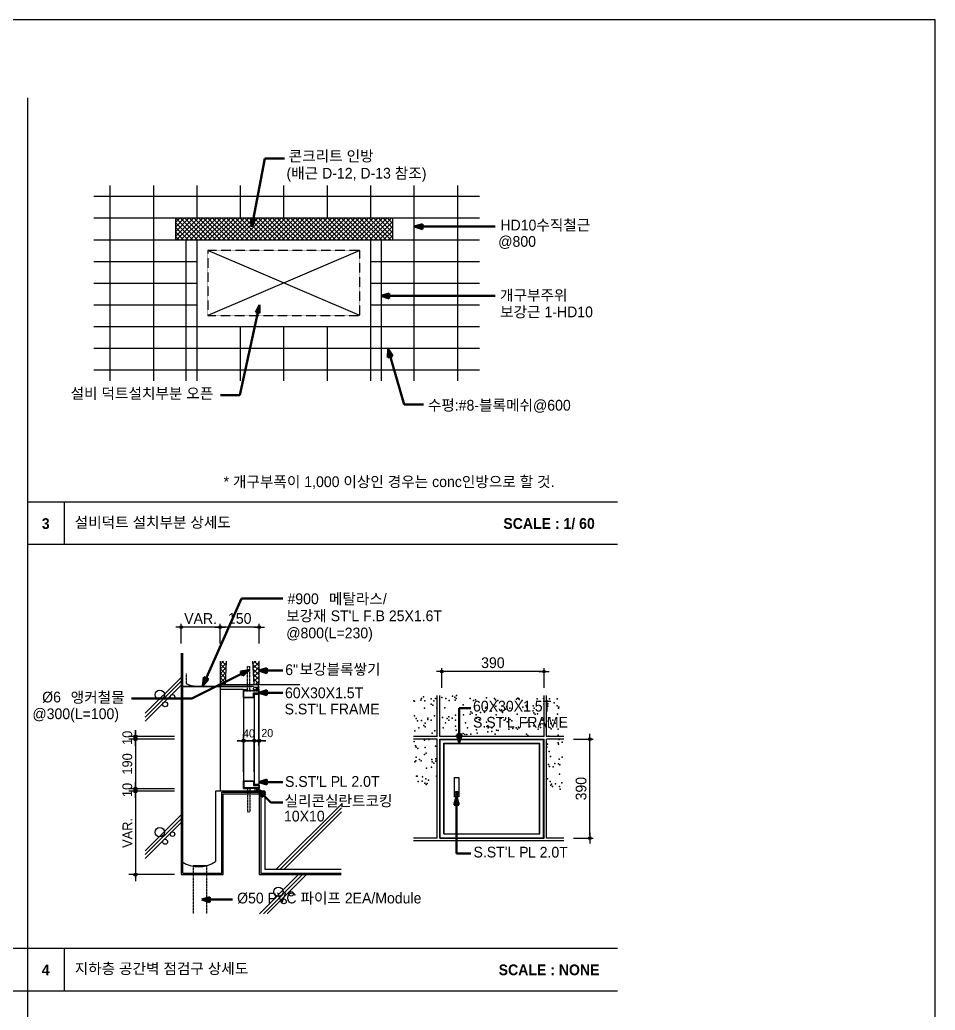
# Model space of a CAD drawing. Header units: millimetres. Extents: x 0 to 42000, y 0 to 29700.
# Drawn here: x 27950 to 42000, y 14494 to 29700 of the extents above; entities that cross this region are included whole.
import ezdxf
from ezdxf.enums import TextEntityAlignment as Align

# ---------------------------------------------------------------- set-up
doc = ezdxf.new("R2010")
doc.units = ezdxf.units.MM
for name, pattern in [('DASH_5', [4.9996, 3.3332, -1.6664]), ('HID', [2.3, 1.5, -0.8]), ('HIDDEN', [0.375, 0.25, -0.125])]:
    doc.linetypes.add(name, pattern=pattern)
for name, color, linetype in [('3TEX', 3, 'Continuous'), ('7', 7, 'Continuous'), ('7DIM', 9, 'Continuous'), ('9', 9, 'Continuous'), ('COL', 2, 'Continuous'), ('DIM', 7, 'Continuous'), ('ETC', 6, 'Continuous'), ('FN', 4, 'Continuous'), ('HIDE', 7, 'HIDDEN'), ('IND', 7, 'Continuous'), ('STL', 3, 'Continuous'), ('SY', 1, 'Continuous'), ('TEX', 3, 'Continuous'), ('WALL', 3, 'Continuous')]:
    doc.layers.add(name, color=color, linetype=linetype)
doc.styles.add('1', font='')
doc.styles.add('나눔고딕', font='')
doc.styles.add('돋움', font='')
doc.styles.get('1').set_extended_font_data('Dotum')
doc.styles.get('나눔고딕').set_extended_font_data('Dotum')
doc.styles.get('돋움').set_extended_font_data('Dotum')
doc.dimstyles.new('DIM1', dxfattribs={"dimtxt": 3.5, "dimasz": 0.8, "dimexe": 1, "dimexo": 3, "dimgap": 1, "dimtad": 1, "dimdec": 0, "dimzin": 1, "dimlunit": 6, "dimtxsty": '나눔고딕', "dimblk": 'DIMDOT', "dimcen": 1, "dimclrd": 256, "dimclre": 256, "dimclrt": 3, "dimadec": 0, "dimazin": 0, "dimtfac": 1, "dimtdec": 0, "dimtix": 1, "dimtmove": 2, "dimatfit": 3, "dimldrblk": 'DIMDOT', "dimfxl": 1, "dimtolj": 1, "dimarcsym": 0})
doc.dimstyles.new('SAMOO-3', dxfattribs={"dimscale": 300, "dimtxt": 3.0005, "dimasz": 1, "dimexe": 2, "dimexo": 2, "dimgap": 1, "dimtad": 1, "dimdec": 0, "dimdsep": 46, "dimlunit": 6, "dimtxsty": '1', "dimblk1": 'DIMDOT', "dimblk2": 'DIMDOT', "dimsah": 1, "dimcen": 2.5, "dimdle": 1.5, "dimclrd": 8, "dimclre": 8, "dimclrt": 3, "dimadec": 0, "dimazin": 0, "dimtfac": 1, "dimtdec": 0, "dimtix": 1, "dimtmove": 2, "dimatfit": 3, "dimldrblk": 'DIMDOT', "dimfxl": 1, "dimtvp": 1, "dimtolj": 1, "dimtzin": 0, "dimarcsym": 0})

# ---------------------------------------------------------------- blocks, each defined once
blk = doc.blocks.new('AUDIT_I_111115095846-12')
at = {"color": 0}
for p in [(1654.3, 1615.9), (1656.1, 1619.1), (1659.6, 1622.4), (1674.7, 1618.6), (1682.5, 1619.6), (1694.7, 1621.2), (1702.8, 1619.2), (1715, 1623.9), (1719.6, 1621.9), (1720.3, 1616.3), (1722.4, 1619.4), (1722.8, 1625), (1749.5, 1619.3), (1759.5, 1616.8), (1780.5, 1620.6), (1796.2, 1619.4), (1797.9, 1616.6), (1838.4, 1618.1), (1840.6, 1620.1), (1842.9, 1619.5), (1843.3, 1617.5), (1877.7, 1618.6), (1889.7, 1619.6), (1901.5, 1618.7), (1916, 1618.4), (1641.4, 1615), (1642.1, 1614.3), (1661.7, 1600.9), (1662.4, 1615.1), (1674.5, 1608.7), (1677.3, 1606.2), (1679.7, 1614.8), (1685.2, 1600.6), (1700.9, 1601.4), (1709.1, 1615.2), (1731.9, 1600.7), (1735.5, 1607.4), (1739.3, 1601.3), (1755.8, 1615.3), (1778.6, 1600.8), (1779.8, 1602.7), (1795.5, 1606.9), (1798.2, 1604.4), (1802.6, 1615.4), (1809.6, 1597.5), (1817.4, 1598.6), (1819.1, 1603.2), (1825.3, 1600.9), (1829.6, 1600.2), (1849.3, 1615.4), (1850, 1602.9), (1856.4, 1605.6), (1857.4, 1603), (1857.8, 1603.9), (1870, 1605.5), (1872, 1600.9), (1890.4, 1608.2), (1896, 1615.5), (1898, 1604.5), (1898.2, 1609.2), (1910.4, 1610.8), (1916.4, 1605.1), (1918.8, 1601), (1919.2, 1602.5), (1642.3, 1586.1), (1645.3, 1581.1), (1668.1, 1578.9), (1668.2, 1581.6), (1680.7, 1585.9), (1696.3, 1582.6), (1705.3, 1580.6), (1708.1, 1578), (1708.5, 1584.2), (1714.9, 1581.7), (1721.2, 1587.4), (1728.9, 1586.9), (1736.7, 1587.9), (1748.9, 1589.5), (1750.4, 1593.7), (1753.1, 1591.2), (1760.5, 1587.9), (1761.6, 1581.7), (1766.2, 1579.2), (1768, 1577.7), (1769.2, 1592.2), (1777, 1593.3), (1789.2, 1594.9), (1798.8, 1587.7), (1808.4, 1581.8), (1811.3, 1592.4), (1814.7, 1577.8), (1826.2, 1578.7), (1839.4, 1589.1), (1855.1, 1581.9), (1861.4, 1577.9), (1871.3, 1591.9), (1874.1, 1589.4), (1878.6, 1589.7), (1901.8, 1582), (1908.1, 1578), (1917, 1589.5), (1648.1, 1576.3), (1650.6, 1563), (1655.9, 1577.3), (1660.2, 1567.4), (1662.6, 1572), (1663, 1564.9), (1674.5, 1577.5), (1697.3, 1563), (1701.9, 1572.5), (1721.1, 1566.1), (1721.3, 1577.6), (1740.2, 1572.4), (1744, 1563.1), (1761.4, 1559), (1780.8, 1573.8), (1781.1, 1565.6), (1783.9, 1563), (1790.7, 1563.2), (1799.8, 1558.8), (1820, 1574.3), (1823.4, 1560.5), (1829, 1576.2), (1831.2, 1561.6), (1837.4, 1563.3), (1840.3, 1560.2), (1842, 1564.2), (1843.4, 1563.2), (1858.4, 1574.1), (1863.8, 1565.8), (1871.6, 1566.9), (1879.6, 1560.7), (1883.8, 1568.5), (1884.2, 1563.4), (1887.1, 1577.4), (1898.9, 1575.6), (1902.1, 1563.7), (1904.2, 1571.2), (1904.8, 1561.2), (1912, 1572.2), (1917.9, 1560.6), (1924.2, 1573.8), (1643.3, 1557.2), (1669.7, 1540.3), (1676, 1552.9), (1681.6, 1557), (1722.1, 1558.5), (1722.3, 1547.2), (1736, 1552.4), (1738.8, 1549.9), (1742.7, 1549.9), (1750.5, 1550.9), (1762.7, 1552.5), (1783.1, 1555.2), (1790.9, 1556.2), (1796.9, 1551.1), (1803.1, 1557.8), (1857, 1550.6), (1859.7, 1548), (1899.8, 1546.7), (1917.9, 1549.2), (1920.2, 1540.4), (1641.6, 1536.6), (1644.2, 1528.3), (1645.9, 1526.1), (1648.6, 1523.5), (1661.9, 1539.3), (1662.7, 1525.4), (1682.6, 1528.1), (1896.3, 1525.8), (1897.6, 1531.5), (1918, 1534.1), (1918.9, 1531.7), (1925.8, 1535.2), (1645.7, 1506.4), (1652.1, 1502.3), (1661.7, 1511.6), (1664.5, 1514.2), (1675.8, 1502.2), (1683.6, 1503.3), (1900.8, 1517.8), (1903.5, 1507.9), (1919.8, 1502.8), (1926, 1506.9), (1643.2, 1498), (1645.2, 1499.4), (1655.4, 1499.6), (1665.4, 1485.3), (1674.8, 1487.8), (1676.6, 1497.9), (1679.4, 1495.4), (1683.5, 1499.2), (1899.3, 1492.8), (1901.7, 1488.9), (1908.4, 1488.3), (1911.5, 1494.4), (1918.5, 1494.2), (1921.2, 1491.7), (1646.1, 1470.5), (1647.3, 1470.2), (1657.8, 1468.8), (1664.2, 1464.8), (1684.5, 1470.3), (1897.7, 1465.2), (1920.8, 1473.9), (1649.2, 1459.9), (1657, 1460.9), (1662.2, 1456.6), (1665, 1454), (1666.4, 1456.4), (1669.2, 1462.5), (1902.7, 1460), (1904.1, 1452.9), (1905.3, 1454.8), (1906.9, 1450.3), (1913.1, 1455.8), (1920.5, 1450.7), (1921.7, 1445), (1925.3, 1457.4)]:
    blk.add_point(p, dxfattribs=at)
blk = doc.blocks.new('AUDIT_I_111115095846-4')
at = {"color": 0}
for p, q in [((21877.86, 27526.36), (21594.5, 27243.02)), ((21594.5, 27313.72), (21807.16, 27526.36)), ((21736.46, 27526.36), (21594.5, 27384.42)), ((21594.5, 27455.12), (21665.76, 27526.36)), ((21595.06, 27526.36), (21594.5, 27525.82)), ((21928.3, 27193.04), (21594.98, 27526.36)), ((21615.22, 27193.04), (21948.56, 27526.36)), ((21665.68, 27526.36), (21999, 27193.04)), ((22019.26, 27526.36), (21685.92, 27193.04)), ((22069.7, 27193.04), (21736.38, 27526.36)), ((21756.62, 27193.04), (22089.96, 27526.36)), ((21807.08, 27526.36), (22140.4, 27193.04)), ((22160.66, 27526.36), (21827.32, 27193.04)), ((22211.1, 27193.04), (21877.78, 27526.36)), ((21898.02, 27193.04), (22231.36, 27526.36)), ((21948.48, 27526.36), (22281.8, 27193.04)), ((22302.06, 27526.36), (21968.72, 27193.04)), ((22352.5, 27193.04), (22019.18, 27526.36)), ((22039.42, 27193.04), (22372.76, 27526.36)), ((22089.88, 27526.36), (22423.2, 27193.04)), ((22443.46, 27526.36), (22110.12, 27193.04)), ((22493.9, 27193.04), (22160.58, 27526.36)), ((22180.82, 27193.04), (22514.16, 27526.36)), ((22231.28, 27526.36), (22564.6, 27193.04)), ((22584.86, 27526.36), (22251.52, 27193.04)), ((22635.3, 27193.04), (22301.98, 27526.36)), ((22322.22, 27193.04), (22655.56, 27526.36)), ((22372.68, 27526.36), (22706, 27193.04)), ((22726.26, 27526.36), (22392.92, 27193.04)), ((22776.7, 27193.04), (22443.38, 27526.36)), ((22463.62, 27193.04), (22796.96, 27526.36)), ((22514.08, 27526.36), (22847.4, 27193.04)), ((22867.66, 27526.36), (22534.32, 27193.04)), ((22918.1, 27193.04), (22584.78, 27526.36)), ((22605.02, 27193.04), (22938.36, 27526.36)), ((22655.48, 27526.36), (22988.8, 27193.04)), ((23009.06, 27526.36), (22675.72, 27193.04)), ((23059.5, 27193.04), (22726.18, 27526.36)), ((22746.42, 27193.04), (23079.76, 27526.36)), ((22796.88, 27526.36), (23130.2, 27193.04)), ((23150.46, 27526.36), (22817.12, 27193.04)), ((23200.9, 27193.04), (22867.58, 27526.36)), ((22887.82, 27193.04), (23221.16, 27526.36)), ((22938.28, 27526.36), (23271.6, 27193.04)), ((23291.86, 27526.36), (22958.52, 27193.04)), ((23342.3, 27193.04), (23008.98, 27526.36)), ((23029.22, 27193.04), (23362.56, 27526.36)), ((23079.68, 27526.36), (23413, 27193.04)), ((23433.26, 27526.36), (23099.92, 27193.04)), ((23483.7, 27193.04), (23150.38, 27526.36)), ((23170.62, 27193.04), (23503.96, 27526.36)), ((23221.08, 27526.36), (23554.4, 27193.04)), ((23574.66, 27526.36), (23241.32, 27193.04)), ((23625.1, 27193.04), (23291.78, 27526.36)), ((23312.02, 27193.04), (23645.36, 27526.36)), ((23362.48, 27526.36), (23695.8, 27193.04)), ((23716.06, 27526.36), (23382.72, 27193.04)), ((23766.5, 27193.04), (23433.18, 27526.36)), ((23453.42, 27193.04), (23786.76, 27526.36)), ((23503.88, 27526.36), (23837.2, 27193.04)), ((23857.46, 27526.36), (23524.12, 27193.04)), ((23907.9, 27193.04), (23574.58, 27526.36)), ((23594.82, 27193.04), (23928.16, 27526.36)), ((23645.28, 27526.36), (23978.6, 27193.04)), ((23998.86, 27526.36), (23665.52, 27193.04)), ((24049.3, 27193.04), (23715.98, 27526.36)), ((23736.22, 27193.04), (24069.56, 27526.36)), ((23786.68, 27526.36), (24120, 27193.04)), ((24140.26, 27526.36), (23806.92, 27193.04)), ((24190.7, 27193.04), (23857.38, 27526.36)), ((23877.62, 27193.04), (24210.96, 27526.36)), ((23928.08, 27526.36), (24261.4, 27193.04)), ((24281.66, 27526.36), (23948.32, 27193.04)), ((24332.1, 27193.04), (23998.78, 27526.36)), ((24019.02, 27193.04), (24352.36, 27526.36)), ((24069.48, 27526.36), (24402.8, 27193.04)), ((24423.06, 27526.36), (24089.72, 27193.04)), ((24473.5, 27193.04), (24140.18, 27526.36)), ((24160.42, 27193.04), (24493.76, 27526.36)), ((24210.88, 27526.36), (24544.2, 27193.04)), ((24564.46, 27526.36), (24231.12, 27193.04)), ((24614.9, 27193.04), (24281.58, 27526.36)), ((24301.82, 27193.04), (24635.16, 27526.36)), ((24352.28, 27526.36), (24685.6, 27193.04)), ((24705.86, 27526.36), (24372.52, 27193.04)), ((24756.3, 27193.04), (24422.98, 27526.36)), ((24443.22, 27193.04), (24776.56, 27526.36)), ((24493.68, 27526.36), (24827, 27193.04)), ((24847.26, 27526.36), (24513.92, 27193.04)), ((24897.7, 27193.04), (24564.38, 27526.36)), ((24584.62, 27193.04), (24917.96, 27526.36)), ((24635.08, 27526.36), (24927.7, 27233.74)), ((24927.7, 27304.44), (24705.78, 27526.36)), ((24776.48, 27526.36), (24927.7, 27375.14)), ((24927.7, 27445.84), (24847.18, 27526.36)), ((24917.88, 27526.36), (24927.7, 27516.54)), ((21594.5, 27456.14), (21857.6, 27193.04)), ((21786.9, 27193.04), (21594.5, 27385.44)), ((24927.7, 27465.42), (24655.32, 27193.04)), ((24726.02, 27193.04), (24927.7, 27394.72)), ((21594.5, 27314.74), (21716.2, 27193.04)), ((21645.5, 27193.04), (21594.5, 27244.04)), ((24927.7, 27324.02), (24796.72, 27193.04)), ((24867.42, 27193.04), (24927.7, 27253.32))]:
    blk.add_line(p, q, dxfattribs=at)
blk = doc.blocks.new('DIMDOT')
at = {"color": 0}
blk.add_line((-2, 0), (2, 0), dxfattribs=at)
for radius in [0.5, 0.25]:
    blk.add_circle((0, 0), radius, dxfattribs=at)
blk = doc.blocks.new('*D3185')
at = {"layer": '7DIM', "lineweight": -2, "transparency": 16777216}
for p, q in [((30425, 20125), (30425, 20425)), ((31025, 20125), (31025, 20425)), ((30985, 20375), (30465, 20375))]:
    blk.add_line(p, q, dxfattribs=at)
at = {"layer": 'Defpoints', "color": 0, "transparency": 16777216}
for p in [(30425, 20375), (30425, 19975), (31025, 19975)]:
    blk.add_point(p, dxfattribs=at)
at = {"layer": '7DIM', "lineweight": -2, "transparency": 16777216, "xscale": 40, "yscale": 40, "zscale": 40, "rotation": 180}
blk.add_blockref('DIMDOT', (30425, 20375), dxfattribs=at)
at = {"layer": '7DIM', "lineweight": -2, "transparency": 16777216, "xscale": 40, "yscale": 40, "zscale": 40}
blk.add_blockref('DIMDOT', (31025, 20375), dxfattribs=at)
at = {"layer": '7DIM', "color": 3, "transparency": 16777216, "insert": (30725, 20508), "char_height": 165, "attachment_point": 5, "style": '나눔고딕'}
blk.add_mtext('\\A1;VAR.', dxfattribs=at)
blk = doc.blocks.new('*D3186')
at = {"layer": '7DIM', "lineweight": -2, "transparency": 16777216}
for p, q in [((31025, 20125), (31025, 20425)), ((31625, 20125), (31625, 20425)), ((31585, 20375), (31065, 20375))]:
    blk.add_line(p, q, dxfattribs=at)
at = {"layer": 'Defpoints', "color": 0, "transparency": 16777216}
for p in [(31025, 20375), (31025, 19975), (31625, 19975)]:
    blk.add_point(p, dxfattribs=at)
at = {"layer": '7DIM', "lineweight": -2, "transparency": 16777216, "xscale": 40, "yscale": 40, "zscale": 40, "rotation": 180}
blk.add_blockref('DIMDOT', (31025, 20375), dxfattribs=at)
at = {"layer": '7DIM', "lineweight": -2, "transparency": 16777216, "xscale": 40, "yscale": 40, "zscale": 40}
blk.add_blockref('DIMDOT', (31625, 20375), dxfattribs=at)
at = {"layer": '7DIM', "color": 3, "transparency": 16777216, "insert": (31325, 20508), "char_height": 165, "attachment_point": 5, "style": '나눔고딕'}
blk.add_mtext('\\A1;150', dxfattribs=at)
blk = doc.blocks.new('*D3187')
at = {"layer": '7DIM', "lineweight": -2, "transparency": 16777216}
for p, q in [((34426, 19445), (34426, 19745)), ((35956, 19695), (34466, 19695)), ((35996, 19445), (35996, 19745))]:
    blk.add_line(p, q, dxfattribs=at)
at = {"layer": 'Defpoints', "color": 0, "transparency": 16777216}
for p in [(34426, 19695), (34426, 19295), (35996, 19295)]:
    blk.add_point(p, dxfattribs=at)
at = {"layer": '7DIM', "lineweight": -2, "transparency": 16777216, "xscale": 40, "yscale": 40, "zscale": 40, "rotation": 180}
blk.add_blockref('DIMDOT', (34426, 19695), dxfattribs=at)
at = {"layer": '7DIM', "lineweight": -2, "transparency": 16777216, "xscale": 40, "yscale": 40, "zscale": 40}
blk.add_blockref('DIMDOT', (35996, 19695), dxfattribs=at)
at = {"layer": '7DIM', "color": 3, "transparency": 16777216, "insert": (35211, 19828), "char_height": 165, "attachment_point": 5, "style": '나눔고딕'}
blk.add_mtext('\\A1;390', dxfattribs=at)
blk = doc.blocks.new('*D3188')
at = {"layer": '7DIM', "lineweight": -2, "transparency": 16777216}
for p, q in [((36448, 18655), (36748, 18655)), ((36698, 17175), (36698, 18615)), ((36448, 17135), (36748, 17135))]:
    blk.add_line(p, q, dxfattribs=at)
at = {"layer": 'Defpoints', "color": 0, "transparency": 16777216}
for p in [(36298, 18655), (36698, 18655), (36298, 17135)]:
    blk.add_point(p, dxfattribs=at)
at = {"layer": '7DIM', "lineweight": -2, "transparency": 16777216, "xscale": 40, "yscale": 40, "zscale": 40}
for p, rotation in [((36698, 18655), 90), ((36698, 17135), 270)]:
    blk.add_blockref('DIMDOT', p, dxfattribs=dict(at, rotation=rotation))
at = {"layer": '7DIM', "color": 3, "transparency": 16777216, "insert": (36565, 17895), "char_height": 165, "attachment_point": 5, "rotation": 90, "style": '나눔고딕'}
blk.add_mtext('\\A1;390', dxfattribs=at)
blk = doc.blocks.new('*D3189')
at = {"layer": 'Defpoints', "color": 0, "transparency": 16777216}
for p in [(31385, 18630), (31385, 18054), (31549, 18054)]:
    blk.add_point(p, dxfattribs=at)
at = {"layer": 'DIM', "color": 8, "lineweight": -2, "transparency": 16777216}
for p, q in [((31385, 18154), (31385, 18730)), ((31549, 18154), (31549, 18730)), ((31335, 18630), (31285, 18630)), ((31549, 18630), (31385, 18630)), ((31599, 18630), (31649, 18630))]:
    blk.add_line(p, q, dxfattribs=at)
at = {"layer": 'DIM', "color": 8, "lineweight": -2, "transparency": 16777216, "xscale": 50, "yscale": 50, "zscale": 50}
blk.add_blockref('DIMDOT', (31385, 18630), dxfattribs=at)
at = {"layer": 'DIM', "color": 8, "lineweight": -2, "transparency": 16777216, "xscale": 50, "yscale": 50, "zscale": 50, "rotation": 180}
blk.add_blockref('DIMDOT', (31549, 18630), dxfattribs=at)
at = {"layer": 'DIM', "color": 3, "transparency": 16777216, "insert": (31467, 18743), "char_height": 125, "attachment_point": 5, "style": '1'}
blk.add_mtext('\\A1;40', dxfattribs=at)
blk = doc.blocks.new('*D3190')
at = {"layer": 'Defpoints', "color": 0, "transparency": 16777216}
for p in [(31549, 18630), (31549, 18054), (31625, 18054)]:
    blk.add_point(p, dxfattribs=at)
at = {"layer": 'DIM', "color": 8, "lineweight": -2, "transparency": 16777216}
for p, q in [((31549, 18154), (31549, 18730)), ((31625, 18154), (31625, 18730)), ((31499, 18630), (31449, 18630)), ((31625, 18630), (31549, 18630)), ((31675, 18630), (31725, 18630))]:
    blk.add_line(p, q, dxfattribs=at)
at = {"layer": 'DIM', "color": 8, "lineweight": -2, "transparency": 16777216, "xscale": 50, "yscale": 50, "zscale": 50}
blk.add_blockref('DIMDOT', (31549, 18630), dxfattribs=at)
at = {"layer": 'DIM', "color": 8, "lineweight": -2, "transparency": 16777216, "xscale": 50, "yscale": 50, "zscale": 50, "rotation": 180}
blk.add_blockref('DIMDOT', (31625, 18630), dxfattribs=at)
at = {"layer": 'DIM', "color": 3, "transparency": 16777216, "insert": (31748, 18748), "char_height": 125, "attachment_point": 5, "style": '1'}
blk.add_mtext('\\A1;20', dxfattribs=at)
blk = doc.blocks.new('*D3191')
at = {"layer": 'Defpoints', "color": 0, "transparency": 16777216}
for p in [(30425, 17855), (29725, 16575), (30425, 16575)]:
    blk.add_point(p, dxfattribs=at)
at = {"layer": 'DIM', "color": 8, "lineweight": -2, "transparency": 16777216}
for p, q in [((30325, 17855), (29625, 17855)), ((29725, 17805), (29725, 16625)), ((30325, 16575), (29625, 16575))]:
    blk.add_line(p, q, dxfattribs=at)
at = {"layer": 'DIM', "color": 8, "lineweight": -2, "transparency": 16777216, "xscale": 50, "yscale": 50, "zscale": 50}
for p, rotation in [((29725, 17855), 90), ((29725, 16575), 270)]:
    blk.add_blockref('DIMDOT', p, dxfattribs=dict(at, rotation=rotation))
at = {"layer": 'DIM', "color": 3, "transparency": 16777216, "insert": (29600, 17215), "char_height": 150, "attachment_point": 5, "rotation": 90, "style": '1'}
blk.add_mtext('\\A1;VAR.', dxfattribs=at)
blk = doc.blocks.new('*D3192')
at = {"layer": 'Defpoints', "color": 0, "transparency": 16777216}
for p in [(29725, 17895), (30425, 17895), (30425, 17855)]:
    blk.add_point(p, dxfattribs=at)
at = {"layer": 'DIM', "color": 8, "lineweight": -2, "transparency": 16777216}
for p, q in [((29725, 17945), (29725, 17995)), ((30325, 17895), (29625, 17895)), ((30325, 17855), (29625, 17855)), ((29725, 17855), (29725, 17895)), ((29725, 17805), (29725, 17755))]:
    blk.add_line(p, q, dxfattribs=at)
at = {"layer": 'DIM', "color": 8, "lineweight": -2, "transparency": 16777216, "xscale": 50, "yscale": 50, "zscale": 50}
for p, rotation in [((29725, 17895), 270), ((29725, 17855), 90)]:
    blk.add_blockref('DIMDOT', p, dxfattribs=dict(at, rotation=rotation))
at = {"layer": 'DIM', "color": 3, "transparency": 16777216, "insert": (29600, 17875), "char_height": 150, "attachment_point": 5, "rotation": 90, "style": '1'}
blk.add_mtext('\\A1;10', dxfattribs=at)
blk = doc.blocks.new('*D3193')
at = {"layer": 'Defpoints', "color": 0, "transparency": 16777216}
for p in [(30425, 18655), (29725, 17895), (30425, 17895)]:
    blk.add_point(p, dxfattribs=at)
at = {"layer": 'DIM', "color": 8, "lineweight": -2, "transparency": 16777216}
for p, q in [((30325, 18655), (29625, 18655)), ((29725, 18605), (29725, 17945)), ((30325, 17895), (29625, 17895))]:
    blk.add_line(p, q, dxfattribs=at)
at = {"layer": 'DIM', "color": 8, "lineweight": -2, "transparency": 16777216, "xscale": 50, "yscale": 50, "zscale": 50}
for p, rotation in [((29725, 18655), 90), ((29725, 17895), 270)]:
    blk.add_blockref('DIMDOT', p, dxfattribs=dict(at, rotation=rotation))
at = {"layer": 'DIM', "color": 3, "transparency": 16777216, "insert": (29600, 18275), "char_height": 150, "attachment_point": 5, "rotation": 90, "style": '1'}
blk.add_mtext('\\A1;190', dxfattribs=at)
blk = doc.blocks.new('*D3194')
at = {"layer": 'Defpoints', "color": 0, "transparency": 16777216}
for p in [(29725, 18695), (30425, 18695), (30425, 18655)]:
    blk.add_point(p, dxfattribs=at)
at = {"layer": 'DIM', "color": 8, "lineweight": -2, "transparency": 16777216}
for p, q in [((29725, 18745), (29725, 18795)), ((30325, 18695), (29625, 18695)), ((30325, 18655), (29625, 18655)), ((29725, 18655), (29725, 18695)), ((29725, 18605), (29725, 18555))]:
    blk.add_line(p, q, dxfattribs=at)
at = {"layer": 'DIM', "color": 8, "lineweight": -2, "transparency": 16777216, "xscale": 50, "yscale": 50, "zscale": 50}
for p, rotation in [((29725, 18695), 270), ((29725, 18655), 90)]:
    blk.add_blockref('DIMDOT', p, dxfattribs=dict(at, rotation=rotation))
at = {"layer": 'DIM', "color": 3, "transparency": 16777216, "insert": (29600, 18675), "char_height": 150, "attachment_point": 5, "rotation": 90, "style": '1'}
blk.add_mtext('\\A1;10', dxfattribs=at)

msp = doc.modelspace()

# ---------------------------------------------------------------- linework, layer by layer
at = {"color": 0}
for p, q in [((31024.7, 19801.4), (31078.5, 19855.2)), ((31024.7, 19730.7), (31122.2, 19828.2)), ((31116.6, 19720.5), (31024.7, 19812.4)), ((31120.1, 19787.7), (31052.6, 19855.2)), ((31123.6, 19854.9), (31123.3, 19855.2)), ((31528.1, 19809.9), (31573.5, 19855.2)), ((31624.7, 19707.4), (31528.5, 19803.6)), ((31531.7, 19742.7), (31624.7, 19835.7)), ((31624.7, 19778.1), (31547.6, 19855.2)), ((31624.7, 19848.8), (31618.3, 19855.2)), ((31024.7, 19660), (31118.3, 19753.6)), ((31113, 19653.4), (31024.7, 19741.7)), ((31024.7, 19589.3), (31114.4, 19678.9)), ((31109.5, 19586.2), (31024.7, 19671)), ((31624.7, 19636.7), (31532.4, 19729)), ((31535.2, 19675.5), (31624.7, 19765)), ((31624.7, 19565.9), (31536.3, 19654.3)), ((31538.8, 19608.3), (31624.7, 19694.3)), ((31542.3, 19541.2), (31624.7, 19623.6)), ((31024.7, 19518.6), (31110.4, 19604.3)), ((31106, 19519), (31024.7, 19600.3)), ((31059.1, 19495.2), (31024.7, 19529.5)), ((31072.1, 19495.2), (31106.5, 19529.7)), ((31624.7, 19495.2), (31540.3, 19579.7)), ((31554, 19495.2), (31544.2, 19505)), ((31567, 19495.2), (31624.7, 19552.9)), ((31615.6, 19455.2), (31624.7, 19464.3))]:
    msp.add_line(p, q, dxfattribs=at)
for p, q in [((31024.7, 19455.2), (31024.7, 19415.2)), ((31384.7, 19415.2), (31024.7, 19415.2)), ((31384.7, 19295.2), (31384.7, 19415.2)), ((31384.7, 19415.2), (31428.7, 19415.2)), ((31390.7, 19301.2), (31390.7, 19409.2)), ((31390.7, 19409.2), (31428.7, 19409.2)), ((31428.7, 19409.2), (31428.7, 19415.2)), ((31534.7, 19365.2), (31618.7, 19365.2)), ((31534.7, 19301.2), (31534.7, 19365.2)), ((31540.7, 19359.2), (31624.7, 19359.2)), ((31540.7, 19295.2), (31540.7, 19359.2)), ((31548.7, 19351.2), (31624.7, 19351.2)), ((31548.7, 19346.4), (31548.7, 19351.2)), ((31548.7, 19346.4), (31619.9, 19346.4)), ((31624.7, 19415.2), (31580.7, 19415.2)), ((31580.7, 19409.2), (31580.7, 19415.2)), ((31580.7, 19409.2), (31618.7, 19409.2)), ((31618.7, 19365.2), (31618.7, 19409.2)), ((31619.9, 18556.9), (31619.9, 19346.4)), ((31624.7, 19359.2), (31624.7, 19415.2)), ((31624.7, 17959.2), (31624.7, 19351.2)), ((31384.7, 19295.2), (31384.7, 18015.2)), ((31384.7, 19295.2), (31540.7, 19295.2)), ((31390.7, 19301.2), (31534.7, 19301.2)), ((31619.9, 18566.4), (31619.9, 17964)), ((34396.1, 17135.2), (34396.1, 18655.2)), ((34396.1, 18655.2), (35996.1, 18655.2)), ((34402.1, 17141.2), (34402.1, 18649.2)), ((34402.1, 18649.2), (35990.1, 18649.2)), ((34460.1, 17199.2), (34460.1, 18591.2)), ((34460.1, 18591.2), (35932.1, 18591.2)), ((34464.9, 17204), (34464.9, 18586.4)), ((34464.9, 18586.4), (35927.3, 18586.4)), ((35927.3, 17204), (35927.3, 18586.4)), ((35932.1, 17199.2), (35932.1, 18591.2)), ((35990.1, 17141.2), (35990.1, 18649.2)), ((35996.1, 17135.2), (35996.1, 18655.2)), ((31384.7, 18015.2), (31384.7, 17895.2)), ((31384.7, 17895.2), (31384.7, 18015.2)), ((31384.7, 18015.2), (31540.7, 18015.2)), ((31384.7, 18015.2), (31540.7, 18015.2)), ((31390.7, 18009.2), (31390.7, 17901.2)), ((31390.7, 18009.2), (31534.7, 18009.2)), ((31534.7, 18009.2), (31534.7, 17945.2)), ((31534.7, 17945.2), (31618.7, 17945.2)), ((31540.7, 18015.2), (31540.7, 17951.2)), ((31540.7, 17951.2), (31624.7, 17951.2)), ((31548.7, 17964), (31619.9, 17964)), ((31548.7, 17964), (31548.7, 17959.2)), ((31548.7, 17959.2), (31624.7, 17959.2)), ((31618.7, 17945.2), (31618.7, 17901.2)), ((31624.7, 17951.2), (31624.7, 17895.2)), ((31624.7, 17895.2), (31624.7, 17951.2)), ((34617.4, 18067.3), (34617.4, 17771.9)), ((34617.4, 18067.3), (34688.9, 18067.3)), ((34688.9, 18067.3), (34688.9, 17771.9)), ((31708.7, 17855.2), (30952.7, 17855.2)), ((30952.7, 17855.2), (30952.7, 16775.2)), ((31384.7, 17895.2), (31428.7, 17895.2)), ((31428.7, 17895.2), (31428.7, 17901.2)), ((31580.7, 17895.2), (31580.7, 17901.2)), ((31580.7, 17895.2), (31624.7, 17895.2)), ((34650.5, 17832.2), (34650.5, 17807.6)), ((34650.5, 17832.2), (34656, 17832.2)), ((34650.5, 17807.6), (34653.3, 17807.6)), ((34656, 17807.6), (34653.3, 17807.6)), ((34656, 17832.2), (34656, 17807.6)), ((34688.9, 17771.9), (34617.4, 17771.9)), ((34460.1, 17199.2), (35932.1, 17199.2)), ((34464.9, 17204), (35927.3, 17204)), ((34396.1, 17135.2), (35996.1, 17135.2)), ((34402.1, 17141.2), (35990.1, 17141.2))]:
    msp.add_line(p, q)
at = {"linetype": 'HIDDEN'}
for p, q in [((31428.7, 17901.2), (31390.7, 17901.2)), ((31446.1, 17901.2), (31390.7, 17901.2)), ((31390.7, 17901.2), (31446.1, 17901.2)), ((31580.7, 17901.2), (31618.7, 17901.2))]:
    msp.add_line(p, q, dxfattribs=at)
msp.add_lwpolyline([(0, 0), (42000, 0), (42000, 29700), (0, 29700)], close=True)
msp.add_lwpolyline([(31708.7, 17855.2), (31708.7, 16659.2), (32881.5, 16659.2)])
for radius in [32.8, 24.8]:
    msp.add_circle((34653.3, 17819.1), radius)
msp.add_arc((30693.8, 17154.1), 458.9, 236.52882, 304.34293)
at = {"layer": '7', "color": 6}
for p, q in [((29337.8, 24157.7), (29337.8, 27157.6)), ((30004.4, 24157.7), (30004.4, 27157.6)), ((30671.1, 26657.6), (30671.1, 27157.6)), ((31337.7, 26657.6), (31337.7, 27157.6)), ((32004.4, 26657.6), (32004.4, 27157.6)), ((32671, 26657.6), (32671, 27157.6)), ((33337.6, 26657.6), (33337.6, 27157.6)), ((34004.3, 24157.7), (34004.3, 27157.6)), ((34670.9, 24157.7), (34670.9, 27157.6)), ((29087.8, 26991), (35004.2, 26991)), ((29087.8, 26657.6), (30337.9, 26657.6)), ((33671, 26657.6), (35004.2, 26657.6)), ((29087.8, 26324.3), (30337.8, 26324.3)), ((30505.1, 24157.7), (30505.1, 26324.3)), ((30671.1, 24157.7), (30671.1, 26324.3)), ((33337.6, 24157.7), (33337.6, 26324.3)), ((33503.6, 24157.7), (33503.6, 26324.3)), ((33671, 26324.3), (35004.2, 26324.3)), ((29087.8, 25991), (30671.1, 25991)), ((33337.6, 25991), (35004.2, 25991)), ((29087.8, 25657.7), (30671.1, 25657.7)), ((33337.6, 25657.7), (35004.2, 25657.7)), ((29087.8, 25324.4), (30671.1, 25324.4)), ((33337.6, 25324.4), (35004.2, 25324.4)), ((29087.8, 24991), (35004.2, 24991)), ((31337.7, 24157.7), (31337.7, 24991)), ((32004.4, 24157.7), (32004.4, 24991)), ((32671, 24157.7), (32671, 24991)), ((29087.8, 24657.7), (35004.2, 24657.7)), ((29087.8, 24324.4), (35004.2, 24324.4))]:
    msp.add_line(p, q, dxfattribs=at)
at = {"layer": '7', "color": 7}
for p, q in [((30337.8, 26657.6), (33671, 26657.6)), ((30337.8, 26657.6), (30337.8, 26324.3)), ((33671, 26657.6), (33671, 26324.3)), ((30337.8, 26324.3), (33671, 26324.3)), ((33171, 25157.7), (30837.7, 26157.7)), ((33171, 26157.7), (30837.7, 25157.7))]:
    msp.add_line(p, q, dxfattribs=at)
at = {"layer": '7', "color": 7, "linetype": 'DASH_5'}
for p, q in [((33171, 26157.7), (30837.7, 26157.7)), ((30837.7, 26157.7), (30837.7, 25157.7)), ((33171, 25157.7), (33171, 26157.7)), ((30837.7, 25157.7), (33171, 25157.7))]:
    msp.add_line(p, q, dxfattribs=at)
at = {"layer": '9'}
for p, q in [((28075, 1252.7), (28075, 28502.7)), ((28075, 22298), (37125, 22298)), ((28635, 21645.4), (28635, 22295.4)), ((28075, 21648), (37125, 21648)), ((37125, 15443.4), (925, 15443.4)), ((28635, 14793.4), (28635, 15443.4)), ((925, 14793.4), (37125, 14793.4))]:
    msp.add_line(p, q, dxfattribs=at)
at = {"layer": 'COL'}
for p, q in [((30424.7, 19975.2), (30424.7, 16575.2)), ((31072.7, 17815.2), (31624.7, 17815.2)), ((31072.7, 16575.2), (31072.7, 17815.2)), ((31624.7, 17815.2), (31624.7, 16575.2)), ((30424.7, 16575.2), (31072.7, 16575.2)), ((31624.7, 16575.2), (32881.5, 16575.2))]:
    msp.add_line(p, q, dxfattribs=at)
at = {"layer": 'DIM'}
msp.add_lwpolyline([(31024.7, 19495.2), (32250, 19495.2)], dxfattribs=at)
at = {"layer": 'ETC', "linetype": 'HID'}
for p, q in [((31446.1, 19409.2), (31446.1, 19769.2)), ((31446.1, 19769.2), (31482.1, 19769.2)), ((31482.1, 19409.2), (31482.1, 19769.2)), ((31390.7, 19409.2), (31618.7, 19409.2)), ((31390.7, 19397.2), (31618.7, 19397.2)), ((31446.1, 17901.2), (31446.1, 17541.2)), ((31482.1, 17901.2), (31482.1, 17541.2)), ((31446.1, 17541.2), (31482.1, 17541.2)), ((30612.7, 16716.4), (30612.7, 15975.2)), ((30812.7, 16716.4), (30812.7, 15975.2))]:
    msp.add_line(p, q, dxfattribs=at)
at = {"layer": 'ETC'}
for p, q in [((31024.7, 19415.2), (31024.7, 17855.2)), ((31548.7, 19346.4), (31548.7, 17964)), ((31553.5, 17964), (31553.5, 19346.4)), ((30612.7, 16716.4), (30812.7, 16716.4))]:
    msp.add_line(p, q, dxfattribs=at)
at = {"layer": 'ETC', "linetype": 'HIDDEN'}
for p, q in [((31390.7, 17913.2), (31618.7, 17913.2)), ((31390.7, 17901.2), (31618.7, 17901.2))]:
    msp.add_line(p, q, dxfattribs=at)
at = {"layer": 'ETC'}
msp.add_circle((31560.3, 19432.2), 22.8, dxfattribs=at)
for centre, radius, start, end in [((31633, 19435.2), 53.6, 158.10969, 201.89031), ((31633, 19435.2), 49.6, 156.24219, 203.75781), ((31633, 19435.2), 45.6, 154.01235, 205.98765), ((31633, 19435.2), 41.6, 151.29725, 208.70275), ((31633, 19435.2), 37.6, 147.90677, 212.09323), ((31633, 19435.2), 33.6, 143.5254, 216.4746), ((31633, 19435.2), 29.6, 137.57058, 222.42942), ((31633, 19435.2), 25.6, 128.74665, 231.25335), ((31633, 19435.2), 21.6, 112.47299, 247.52701), ((31702.7, 17875.5), 113.4, 170.01812, 190.33496), ((31695.4, 17875.5), 102.1, 168.87729, 191.4684), ((31688, 17875.5), 90.8, 167.43962, 192.89656), ((31680.6, 17875.4), 79.4, 165.56626, 194.75712), ((31673.1, 17875.4), 67.9, 163.00981, 197.29526), ((31665.4, 17875.3), 56.1, 159.27096, 201.00502), ((31657.3, 17875.3), 44, 153.10114, 207.11812), ((31647.8, 17875.2), 30.6, 139.15237, 220.84763)]:
    msp.add_arc(centre, radius, start, end, dxfattribs=at)
at = {"layer": 'FN'}
for p, q in [((34356.1, 18695.2), (34356.1, 19328)), ((34396.1, 18695.2), (34396.1, 19328)), ((35996.1, 18695.2), (35996.1, 19328)), ((36036.1, 18695.2), (36036.1, 19328)), ((34356.1, 18695.2), (33992.8, 18695.2)), ((34356.1, 18655.2), (33992.8, 18655.2)), ((34356.1, 17135.2), (34356.1, 18655.2)), ((35996.1, 18695.2), (34396.1, 18695.2)), ((36297.9, 18695.2), (36036.1, 18695.2)), ((36036.1, 17135.2), (36036.1, 18655.2)), ((36297.9, 18655.2), (36036.1, 18655.2)), ((34356.1, 17135.2), (33992.8, 17135.2)), ((36297.9, 17135.2), (36036.1, 17135.2))]:
    msp.add_line(p, q, dxfattribs=at)
at = {"layer": 'HIDE', "linetype": 'HID'}
for p, q in [((30504.7, 19669.9), (30504.7, 19509.9)), ((30672.7, 19469.9), (31545.7, 19469.9))]:
    msp.add_line(p, q, dxfattribs=at)
at = {"layer": 'HIDE'}
msp.add_lwpolyline([(30448.7, 19975.2), (30448.7, 16599.2), (31048.7, 16599.2), (31048.7, 17839.2), (31648.7, 17839.2), (31648.7, 16599.2), (32881.5, 16599.2)], dxfattribs=at)
at = {"layer": 'HIDE', "linetype": 'HID'}
msp.add_arc((30661.1, 19793.8), 324.1, 241.15407, 272.06094, dxfattribs=at)
at = {"layer": 'IND'}
msp.add_lwpolyline([(31573.7, 17901.2, 0.1315681), (31567.7, 17899.6, 0.1066092), (31562, 17894.5, 0.0836007), (31558.5, 17887.3, 0.0723937), (31557.2, 17878.2, 0.0723937), (31558.5, 17869.1, 0.0836007), (31562, 17861.9, 0.1066092), (31567.7, 17856.8, 0.1315681), (31573.7, 17855.2, 0.1315681), (31579.7, 17856.8, 0.1066092), (31585.4, 17861.9, 0.0836007), (31588.9, 17869.1, 0.0723937), (31590.2, 17878.2, 0.0723937), (31588.9, 17887.3, 0.0836007), (31585.4, 17894.5, 0.1066092), (31579.7, 17899.6, 0.1315681)], format="xyb", close=True, dxfattribs=at)
at = {"layer": 'STL', "color": 8}
for p, q in [((29873.5, 19052.4), (30424.7, 19603.6)), ((29873.5, 18992.5), (30424.7, 19543.7)), ((29873.5, 18932.6), (30424.7, 19483.8)), ((31886.8, 16659.2), (32886.6, 17658.9)), ((29873.5, 16941.8), (30424.7, 17493)), ((31946.7, 16659.2), (32886.6, 17599.1)), ((32006.6, 16659.2), (32886.6, 17539.2)), ((29873.5, 16882), (30424.7, 17433.1)), ((29873.5, 16822.1), (30424.7, 17373.3)), ((31628.4, 15975.2), (32228.4, 16575.2)), ((31688.2, 15975.2), (32288.2, 16575.2)), ((31748.1, 15975.2), (32348.1, 16575.2))]:
    msp.add_line(p, q, dxfattribs=at)
at = {"layer": 'STL'}
for p, q in [((31505.7, 19463.2), (30441.8, 19463.2)), ((31505.7, 19456.8), (30441.8, 19456.8)), ((30441.8, 19423.2), (30441.8, 19416.8))]:
    msp.add_line(p, q, dxfattribs=at)
at = {"layer": 'STL', "color": 8}
for centre, radius in [((30097.8, 19337.4), 72.2), ((30292.9, 19306.6), 34.2), ((30179.9, 19190.3), 37.7), ((30097.8, 17226.9), 72.2), ((30292.9, 17196.1), 34.2), ((30179.9, 17079.8), 37.7), ((31919.2, 16311.1), 72.2), ((32114.3, 16280.3), 34.2), ((32001.3, 16164.1), 37.7)]:
    msp.add_circle(centre, radius, dxfattribs=at)
at = {"layer": 'SY', "lineweight": 50}
for p, q in [((31510.3, 26520.6), (31713, 27569.1)), ((31713, 27569.1), (32013, 27569.1)), ((31510.3, 26520.6), (31495.1, 26650.2)), ((31495.1, 26650.2), (31564.4, 26639.4)), ((31510.3, 26520.6), (31564.4, 26639.4)), ((34007, 26524.4), (34132, 26561.9)), ((34007, 26524.4), (35246.6, 26524.4)), ((34132, 26486.9), (34007, 26524.4)), ((34132, 26561.9), (34132, 26486.9)), ((33494.3, 25460.7), (33619.3, 25498.2)), ((33494.3, 25460.7), (35246.6, 25460.7)), ((33619.3, 25423.2), (33494.3, 25460.7)), ((33619.3, 25498.2), (33619.3, 25423.2)), ((31626.6, 25324.8), (31327.7, 23938.8)), ((31626.6, 25324.8), (31570.7, 25210.4)), ((31626.6, 25324.8), (31630.5, 25194.4)), ((31630.5, 25194.4), (31570.7, 25210.4)), ((33599.1, 24514.9), (33603, 24645.4)), ((33603, 24645.4), (33848.5, 23792)), ((33603, 24645.4), (33671.6, 24534.3)), ((33671.6, 24534.3), (33599.1, 24514.9)), ((31327.7, 23938.8), (31027.7, 23938.8)), ((33848.5, 23792), (34148.5, 23792)), ((30759.9, 19475), (31351.3, 20815.3)), ((31351.3, 20815.3), (31985.7, 20815.3)), ((31467.1, 19716), (30591.1, 19279.3)), ((31338.5, 19693.8), (31467.1, 19716)), ((31371.9, 19626.7), (31338.5, 19693.8)), ((31467.1, 19716), (31371.9, 19626.7)), ((31616.2, 19708.1), (31741.2, 19745.6)), ((31616.2, 19708.1), (31985.7, 19708.1)), ((31741.2, 19670.6), (31616.2, 19708.1)), ((31741.2, 19745.6), (31741.2, 19670.6)), ((30759.9, 19475), (30776, 19604.5)), ((30844.6, 19574.3), (30759.9, 19475)), ((30776, 19604.5), (30844.6, 19574.3)), ((31613.1, 19367.9), (31985.7, 19367.9)), ((31616.2, 19367.9), (31741.2, 19405.4)), ((31741.2, 19330.4), (31616.2, 19367.9)), ((31741.2, 19405.4), (31741.2, 19330.4)), ((29663.3, 19279.3), (30591.1, 19279.3)), ((34695.1, 18602.9), (34695.1, 19130)), ((34695.1, 19130), (34871.8, 19130)), ((34695.1, 18602.9), (34657.6, 18727.9)), ((34657.6, 18727.9), (34732.6, 18727.9)), ((34732.6, 18727.9), (34695.1, 18602.9)), ((31616.2, 17996.7), (31741.2, 18034.2)), ((31616.2, 17996.7), (31985.7, 17996.7)), ((31741.2, 17959.2), (31616.2, 17996.7)), ((31741.2, 18034.2), (31741.2, 17959.2)), ((31603.6, 17881.8), (31801.7, 17683.8)), ((31603.6, 17881.8), (31718.5, 17819.9)), ((31665.5, 17766.9), (31603.6, 17881.8)), ((31718.5, 17819.9), (31665.5, 17766.9)), ((31985.7, 17683.8), (31801.7, 17683.8)), ((34653.1, 17771.9), (34615.6, 17646.9)), ((34615.6, 17646.9), (34690.6, 17646.9)), ((34653.1, 17771.9), (34653.1, 16899.5)), ((34690.6, 17646.9), (34653.1, 17771.9)), ((34653.1, 16899.5), (34871.8, 16899.5)), ((30743.3, 16192.2), (30868.3, 16229.7)), ((30743.3, 16192.2), (31215.3, 16192.2)), ((30868.3, 16154.7), (30743.3, 16192.2)), ((30868.3, 16229.7), (30868.3, 16154.7))]:
    msp.add_line(p, q, dxfattribs=at)
at = {"layer": 'TEX', "color": 6}
msp.add_line((36297.9, 17095.2), (33992.8, 17095.2), dxfattribs=at)
at = {"layer": 'WALL'}
for p, q in [((31024.7, 19855.2), (31024.7, 19495.2)), ((31104.7, 19495.2), (31123.7, 19855.2)), ((31544.7, 19495.2), (31525.8, 19855.2)), ((31624.7, 19495.2), (31624.7, 19855.2)), ((31024.7, 19495.2), (31104.7, 19495.2)), ((31036.7, 19495.2), (31036.7, 19455.2)), ((31104.7, 19495.2), (31544.7, 19495.2)), ((31544.7, 19495.2), (31624.7, 19495.2)), ((31612.7, 19455.2), (31612.7, 19495.2)), ((31544.7, 19455.2), (31624.7, 19455.2))]:
    msp.add_line(p, q, dxfattribs=at)

# ---------------------------------------------------------------- block references
at = {"layer": '7', "color": 8}
msp.add_blockref('AUDIT_I_111115095846-4', (8742.9, -868.7), dxfattribs=at)
at = {"layer": 'IND', "color": 8, "xscale": 8, "yscale": 8}
msp.add_blockref('AUDIT_I_111115095846-12', (20868.6, 6325.1), dxfattribs=at)

# ---------------------------------------------------------------- texts
at = {"layer": '3TEX', "linetype": 'Continuous', "style": '돋움'}
for s, p in [('콘크리트 인방', (32077.1, 27526.3)), (' (배근 D-12, D-13 참조)', (31983.6, 27262.2)), ('HD10수직철근', (35326.6, 26466.1)), ('@800', (35293.3, 26215.1)), ('개구부주위', (35320.4, 25387.9)), ('보강근 1-HD10', (35321.6, 25132.1)), ('설비 덕트설치부분 오픈', (28729.1, 23882)), ('수평:#8-블록메쉬@600', (34212.4, 23699.7)), ('* 개구부폭이 1,000 이상인 경우는 conc인방으로 할 것.', (31077.2, 22525.7)), ('#900', (32058.4, 20728)), ('메탈라스/', (32694.3, 20727.5)), ('보강재', (32037.3, 20465.7)), ("ST'L F.B 25X1.6T", (32721.7, 20466.5)), ('@800(L=230)', (32039.4, 20202.9)), ('6"', (32024.4, 19639.5)), (' 보강블록쌓기', (32184.1, 19645.8)), ('Ø6', (28293, 19218.8)), ('앵커철물', (28730.5, 19215.3)), ('60X30X1.5T', (32020.4, 19283.5)), ("S.ST'L FRAME", (32014, 19035.4)), ('60X30X1.5T ', (34906.2, 19079.5)), ('@300(L=100)', (28142.9, 18962.6)), ("S.ST'L FRAME", (34906.2, 18832.3)), ("S.ST'L P", (32020.4, 17922.5)), ('L 2.0T', (32859, 17924)), ('실리콘실란트코킹', (32013.3, 17625.8)), ('10X10', (32004.9, 17391.3)), ("S.ST'L P", (34913.7, 16838.6)), ('L 2.0T', (35749.1, 16836.4)), ('Ø50 PVC 파이프 2EA/Module', (31285.2, 16133))]:
    msp.add_text(s, height=165, dxfattribs=at).set_placement(p)
for s, p in [('설비덕트 설치부분 상세도', (28792.1, 21852.4)), ('지하층 공간벽 점검구 상세도', (28792.1, 15000.5))]:
    msp.add_text(s, height=165, dxfattribs=at).set_placement(p, align=Align.BOTTOM_LEFT)
at = {"layer": '3TEX', "linetype": 'Continuous', "char_height": 165, "attachment_point": 5, "style": '1'}
for s, insert, width in [('{\\fGulim|b1|i0|c129|p50;3}', (28347.4, 21963.9), 360), ('{\\fGulim|b1|i0|c129|p50;SCALE : 1/ 60}', (36073.1, 21963.9), 2015.68), ('{\\fGulim|b1|i0|c129|p50;4}', (28347.4, 15112), 360), ('{\\fGulim|b1|i0|c129|p50;SCALE : NONE}', (36073.1, 15112), 2015.68)]:
    msp.add_mtext(s, dxfattribs=dict(at, insert=insert, width=width))

# ---------------------------------------------------------------- dimensions: what is measured, and where the dimension line sits
at = {"layer": '7DIM'}
for base, p1, p2, text, picture, middle in [((30424.7, 20375.2), (31024.7, 19975.2), (30424.7, 19975.2), 'VAR.', '*D3185', (30724.7, 20507.8)), ((31024.7, 20375.2), (31624.7, 19975.2), (31024.7, 19975.2), '150', '*D3186', (31324.7, 20507.8)), ((34425.8, 19695.1), (35996.1, 19295.1), (34425.8, 19295.1), '390', '*D3187', (35211, 19827.7))]:
    dim = msp.add_linear_dim(base=base, p1=p1, p2=p2, text=text, dimstyle='DIM1', override={"dimscale": 50, "dimtxt": 3.3}, dxfattribs=at)
    dim.commit()
    dim.dimension.update_dxf_attribs({"geometry": picture, "text_midpoint": middle})
dim = msp.add_linear_dim(base=(36697.9, 18655.2), p1=(36297.9, 17135.2), p2=(36297.9, 18655.2), angle=270, text='390', dimstyle='DIM1', override={"dimscale": 50, "dimtxt": 3.3}, dxfattribs=at)
dim.commit()
dim.dimension.update_dxf_attribs({"geometry": '*D3188', "text_midpoint": (36565.2, 17895.2)})
at = {"layer": 'DIM'}
for base, p1, p2, angle, text, override, picture, middle in [((29724.7, 18695.2), (30424.7, 18655.2), (30424.7, 18695.2), 270, '10', {"dimscale": 50}, '*D3194', (29599.6, 18675.2)), ((29724.7, 17895.2), (30424.7, 18655.2), (30424.7, 17895.2), 90, '190', {"dimscale": 50}, '*D3193', (29599.6, 18275.2)), ((29724.7, 16575.2), (30424.7, 17855.2), (30424.7, 16575.2), 90, 'VAR.', {"dimscale": 50}, '*D3191', (29599.6, 17215.2)), ((29724.7, 17895.2), (30424.7, 17855.2), (30424.7, 17895.2), 270, '10', {"dimscale": 50, "dimtxt": 3}, '*D3192', (29599.6, 17875.2))]:
    dim = msp.add_linear_dim(base=base, p1=p1, p2=p2, angle=angle, text=text, dimstyle='SAMOO-3', override=override, dxfattribs=at)
    dim.commit()
    dim.dimension.update_dxf_attribs({"geometry": picture, "text_midpoint": middle})
dim = msp.add_linear_dim(base=(31384.7, 18630.4), p1=(31548.7, 18054.4), p2=(31384.7, 18054.4), text='40', dimstyle='SAMOO-3', override={"dimscale": 50, "dimtxt": 2.5}, dxfattribs=at)
dim.commit()
dim.dimension.update_dxf_attribs({"geometry": '*D3189', "text_midpoint": (31466.7, 18743)})
dim = msp.add_linear_dim(base=(31548.7, 18630.4), p1=(31624.7, 18054.4), p2=(31548.7, 18054.4), text='20', dimstyle='SAMOO-3', override={"dimscale": 50, "dimtxt": 2.5}, dxfattribs=at)
dim.commit()
dim.dimension.update_dxf_attribs({"geometry": '*D3190', "text_midpoint": (31747.7, 18748.1), "dimtype": 160})

doc.saveas('drawing.dxf')
